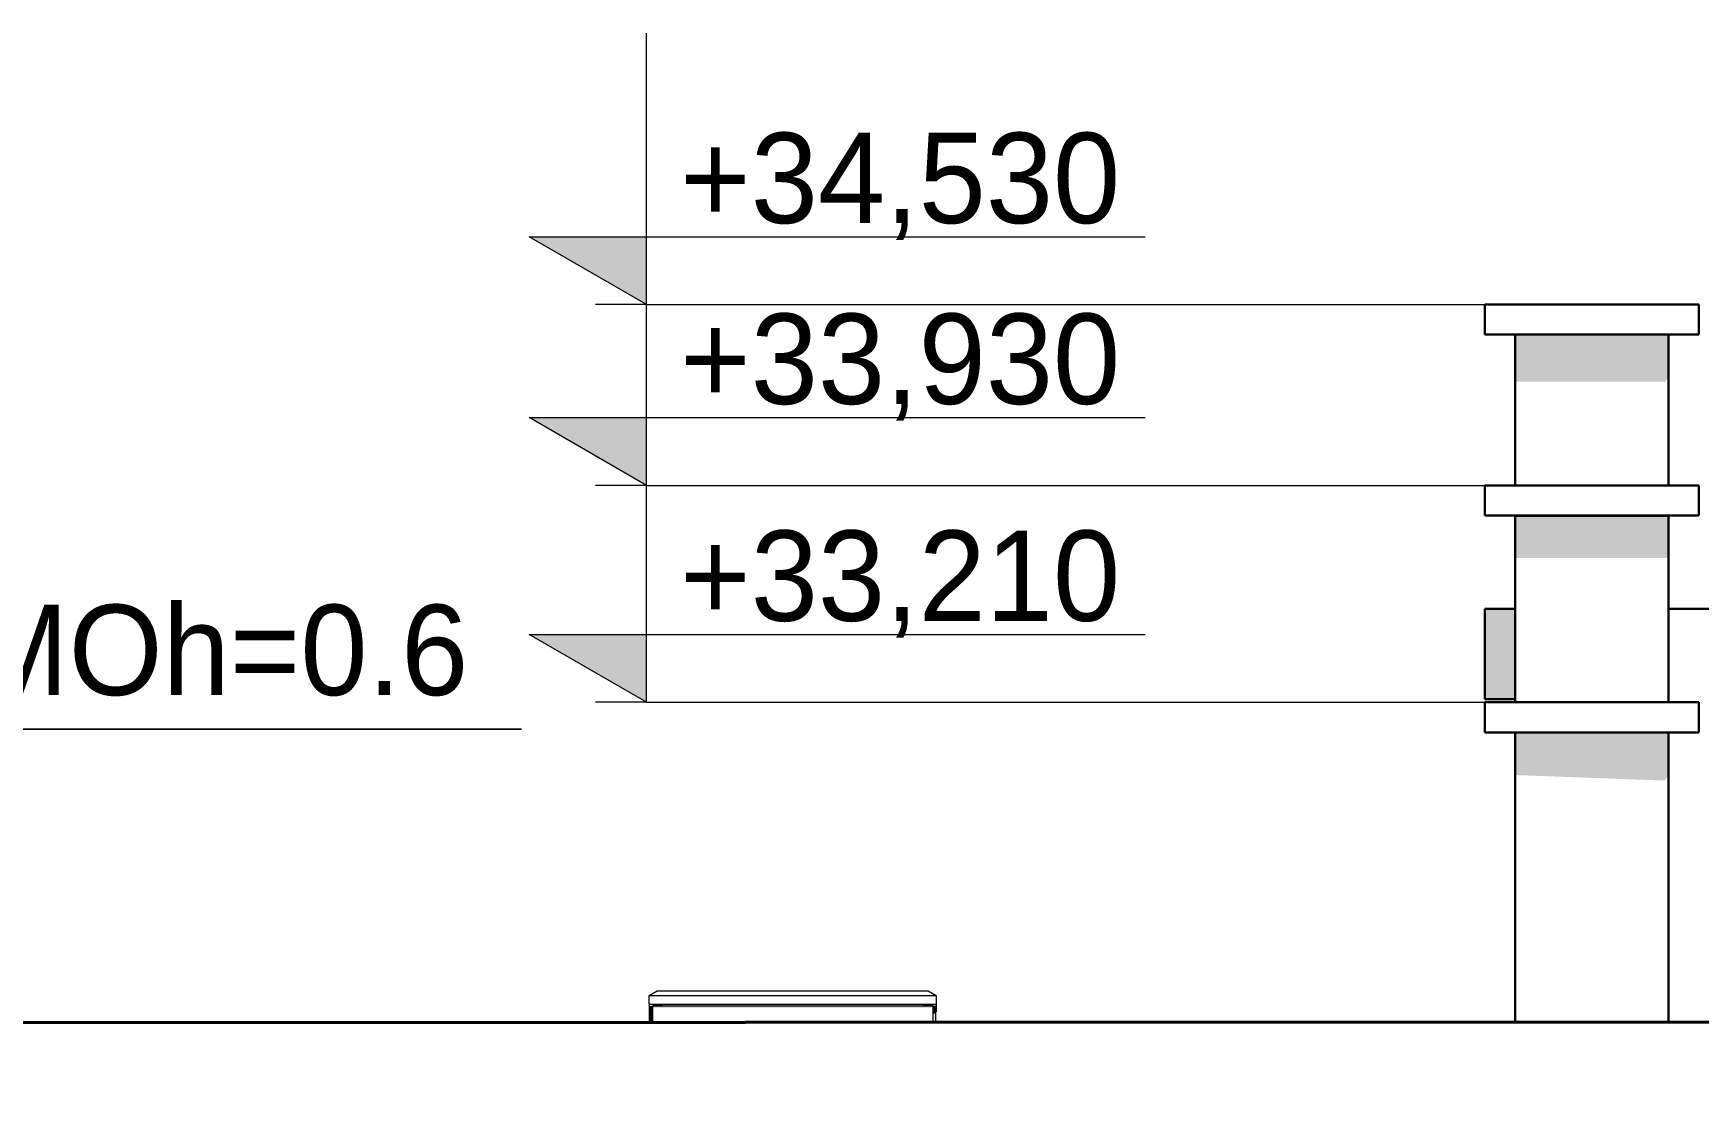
# Model space of a CAD drawing. Extents: x -73780 to 132552, y -11647 to 36957.
# Drawn here: x -65534 to -60003, y 31878 to 35430 of the extents above; entities that cross this region are included whole.
import ezdxf
from ezdxf.enums import TextEntityAlignment as Align

# ---------------------------------------------------------------- set-up
doc = ezdxf.new("R2010")
doc.units = 0
doc.header["$MEASUREMENT"] = 0
for name, color, linetype, lineweight in [('0_Ном_пера__1', 7, 'Continuous', 13), ('0_Ном_пера__120', 7, 'Continuous', 13), ('Крыши_Ном_пера__21', 7, 'Continuous', 20), ('Крыши_Ном_пера__61', 7, 'Continuous', 40), ('Крыши_Ном_пера__7', 7, 'Continuous', 5), ('Перекрытия_Ном_пера__41', 7, 'Continuous', 30), ('Перекрытия_Ном_пера__7', 7, 'Continuous', 5), ('Стены наружные_Ном_пера__41', 7, 'Continuous', 30), ('Стены наружные_Ном_пера__7', 7, 'Continuous', 5)]:
    doc.layers.add(name, color=color, linetype=linetype, lineweight=lineweight)
doc.layers.add('0_Ном_пера__98', color=7, linetype='Continuous', lineweight=13, true_color=0x001f3e)
for name, color, linetype in [('Крыши', 7, 'Continuous'), ('Перекрытия', 7, 'Continuous'), ('Стены наружные', 7, 'Continuous')]:
    doc.layers.add(name, color=color, linetype=linetype)
doc.styles.add('СГЕНЕРИР_СТИЛЬ_1', font='GOTHIC.TTF')
doc.styles.add('СГЕНЕРИР_СТИЛЬ_3', font='GOTHIC.TTF')

# ---------------------------------------------------------------- blocks, each defined once
blk = doc.blocks.new('Элемент разреза_284', base_point=(-87179.4, 0))
at = {"layer": 'Крыши_Ном_пера__7', "linetype": 'Continuous'}
for points in [[(-63487.1, 32200.4), (-63487.1, 32147.7), (-63477.1, 32147.7), (-63477.1, 32201.3), (-63463.6, 32201.3), (-63463.6, 32203.2)], [(-63477.1, 32201.3), (-63477.1, 32107.3)], [(-63477.1, 32201.3), (-63477.1, 32196.3), (-62547.1, 32196.3), (-62547.1, 32201.3)], [(-63474.1, 32208.2), (-63474.1, 32201.9), (-63463.6, 32203.2), (-63463.6, 32201.3), (-63449.5, 32201.3), (-63447.1, 32203.8), (-63447.1, 32208.2)], [(-62577.1, 32208.2), (-63447.1, 32208.2), (-63447.1, 32201.3), (-62577.1, 32201.3)], [(-62577.1, 32208.2), (-62577.1, 32205.8), (-62569.4, 32201.3), (-62560.5, 32201.3), (-62560.5, 32203.2), (-62550.1, 32201.9), (-62550.1, 32208.2)], [(-62538.9, 32200.6), (-62560.5, 32203.2), (-62560.5, 32201.3), (-62547.1, 32201.3), (-62547.1, 32174.5), (-62538.9, 32177.5)], [(-62547.1, 32107.3), (-62547.1, 32201.3)]]:
    blk.add_hatch(color=256, dxfattribs=at).paths.add_polyline_path(points, flags=0)
at = {"layer": 'Крыши_Ном_пера__21', "linetype": 'Continuous'}
for p, q in [((-63489.1, 32236.4), (-63462.1, 32252.6)), ((-63462.1, 32252.6), (-62562.1, 32252.6)), ((-62562.1, 32252.6), (-62535.1, 32236.4)), ((-63489.1, 32208.2), (-63489.1, 32236.4)), ((-63489.1, 32236.4), (-62535.1, 32236.4)), ((-63489.1, 32208.2), (-63489.1, 32182.9)), ((-63489.1, 32208.2), (-62535.1, 32208.2)), ((-63487.1, 32200.4), (-63463.6, 32203.2)), ((-63487.1, 32147.7), (-63487.1, 32200.4)), ((-63477.1, 32201.3), (-63477.1, 32147.7)), ((-62547.1, 32201.3), (-63477.1, 32201.3)), ((-63474.1, 32206.7), (-63474.1, 32208.2)), ((-63474.1, 32206.7), (-63474.1, 32201.9)), ((-63463.6, 32203.2), (-63463.6, 32208.2)), ((-63463.6, 32203.2), (-63463.6, 32201.3)), ((-63447.1, 32208.2), (-63447.1, 32201.3)), ((-62577.1, 32208.2), (-62577.1, 32201.3)), ((-62560.5, 32203.2), (-62560.5, 32208.2)), ((-62537.1, 32200.4), (-62560.5, 32203.2)), ((-62560.5, 32203.2), (-62560.5, 32201.3)), ((-62550.1, 32206.7), (-62550.1, 32208.2)), ((-62550.1, 32206.7), (-62550.1, 32201.9)), ((-62547.1, 32201.3), (-62547.1, 32148.1)), ((-62537.1, 32148.1), (-62537.1, 32200.4)), ((-62535.1, 32236.4), (-62535.1, 32208.2)), ((-62535.1, 32208.2), (-62535.1, 32182.9))]:
    blk.add_line(p, q, dxfattribs=at)
blk = doc.blocks.new('Элемент разреза_12', base_point=(-87179.4, 0))
at = {"layer": 'Перекрытия_Ном_пера__7', "linetype": 'Continuous'}
blk.add_hatch(color=256, dxfattribs=at).paths.add_polyline_path([(-60712.7, 33520), (-60712.7, 33220), (-60612.7, 33220), (-60612.7, 33520)], flags=0)
at = {"layer": 'Перекрытия_Ном_пера__41', "linetype": 'Continuous'}
for p, q in [((-60712.7, 33520), (-60612.7, 33520)), ((-60712.7, 33220), (-60712.7, 33520)), ((-60102.7, 33520), (-57172.7, 33520)), ((-60712.7, 33220), (-60612.7, 33220))]:
    blk.add_line(p, q, dxfattribs=at)
blk = doc.blocks.new('Элемент разреза_17', base_point=(-87179.4, 0))
at = {"layer": 'Перекрытия_Ном_пера__41', "linetype": 'Continuous'}
for p, q in [((-60713, 33210), (-60002.9, 33210)), ((-60713, 33110), (-60713, 33210)), ((-60002.9, 33110), (-60002.9, 33210)), ((-60713, 33110), (-60002.9, 33110))]:
    blk.add_line(p, q, dxfattribs=at)
blk = doc.blocks.new('Элемент разреза_18', base_point=(-87179.4, 0))
at = {"layer": 'Перекрытия_Ном_пера__41', "linetype": 'Continuous'}
for p, q in [((-60712.7, 33929.9), (-60002.9, 33929.9)), ((-60712.7, 33829.9), (-60712.7, 33929.9)), ((-60002.9, 33829.9), (-60002.9, 33929.9)), ((-60712.7, 33829.9), (-60002.9, 33829.9))]:
    blk.add_line(p, q, dxfattribs=at)
blk = doc.blocks.new('Элемент разреза_19', base_point=(-87179.4, 0))
at = {"layer": 'Перекрытия_Ном_пера__41', "linetype": 'Continuous'}
for p, q in [((-60712.7, 34530), (-60002.9, 34530)), ((-60712.7, 34430), (-60712.7, 34530)), ((-60002.9, 34430), (-60002.9, 34530)), ((-60712.7, 34430), (-60002.9, 34430))]:
    blk.add_line(p, q, dxfattribs=at)
blk = doc.blocks.new('Элемент разреза_69', base_point=(-87179.4, 0))
at = {"layer": 'Крыши_Ном_пера__7', "linetype": 'Continuous'}
blk.add_hatch(color=256, dxfattribs=at).paths.add_polyline_path([(-63169, 32147.7), (-63169.4, 32147.5), (-63169, 32147.3), (-63169, 32147.7)], flags=0)
at = {"layer": 'Крыши_Ном_пера__61', "linetype": 'Continuous'}
blk.add_line((-63169, 32147.7), (-66548.4, 32147.7), dxfattribs=at)
blk = doc.blocks.new('Элемент разреза_73', base_point=(-87179.4, 0))
at = {"layer": 'Крыши_Ном_пера__7', "linetype": 'Continuous'}
for points in [[(-59916.7, 32147.3), (-63169, 32147.3)], [(-59916.7, 32148.1), (-59916.7, 32147.3), (-59621.8, 32147.3), (-59621.8, 32148.1)]]:
    blk.add_hatch(color=256, dxfattribs=at).paths.add_polyline_path(points, flags=0)
at = {"layer": 'Крыши_Ном_пера__61', "linetype": 'Continuous'}
for p, q in [((-63169, 32148.1), (-63169, 32147.3)), ((-59621.8, 32148.1), (-63169, 32148.1)), ((-59621.8, 32148.1), (-59621.8, 32147.3))]:
    blk.add_line(p, q, dxfattribs=at)
blk = doc.blocks.new('Элемент разреза_89', base_point=(-87179.4, 0))
at = {"layer": 'Стены наружные_Ном_пера__7', "linetype": 'Continuous'}
for points in [[(-60612.7, 34274.4), (-60112.9, 34274.4), (-60102.7, 34288.9), (-60102.7, 34430), (-60612.7, 34430)], [(-60612.7, 33829.9), (-60612.7, 33828.9), (-60102.7, 33828.9), (-60102.7, 33829.9)]]:
    blk.add_hatch(color=256, dxfattribs=at).paths.add_polyline_path(points, flags=0)
at = {"layer": 'Стены наружные_Ном_пера__41', "linetype": 'Continuous'}
for p, q in [((-60612.7, 34430), (-60612.7, 33929.9)), ((-60102.7, 34430), (-60102.7, 33929.9)), ((-60612.7, 33829.9), (-60612.7, 33828.9)), ((-60102.7, 33829.9), (-60102.7, 33828.9))]:
    blk.add_line(p, q, dxfattribs=at)
blk = doc.blocks.new('Элемент разреза_111', base_point=(-87179.4, 0))
at = {"layer": 'Стены наружные_Ном_пера__7', "linetype": 'Continuous'}
blk.add_hatch(color=256, dxfattribs=at).paths.add_polyline_path([(-60612.7, 33828.9), (-60612.7, 33688.5), (-60102.9, 33688.5), (-60102.7, 33688.8), (-60102.7, 33828.9)], flags=0)
at = {"layer": 'Стены наружные_Ном_пера__41', "linetype": 'Continuous'}
for p, q in [((-60612.7, 33210), (-60612.7, 33828.9)), ((-60102.7, 33828.9), (-60612.7, 33828.9)), ((-60102.7, 33210), (-60102.7, 33828.9))]:
    blk.add_line(p, q, dxfattribs=at)
blk = doc.blocks.new('Элемент разреза_116', base_point=(-87179.4, 0))
at = {"layer": 'Стены наружные_Ном_пера__7', "linetype": 'Continuous'}
blk.add_hatch(color=256, dxfattribs=at).paths.add_polyline_path([(-60102.7, 33110), (-60612.7, 33110), (-60612.7, 32968.4), (-60116, 32950.1), (-60102.7, 32968.9)], flags=0)
at = {"layer": 'Стены наружные_Ном_пера__41', "linetype": 'Continuous'}
for p, q in [((-60612.7, 32148.1), (-60612.7, 33110)), ((-60102.7, 32148.1), (-60102.7, 33110))]:
    blk.add_line(p, q, dxfattribs=at)
blk = doc.blocks.new('Линейный размер_9', base_point=(-63498, 33210))
at = {"layer": '0_Ном_пера__98', "linetype": 'Continuous'}
for points in [[(-63498, 34530), (-63887.3, 34755), (-63498, 34755)], [(-63498, 33929.9), (-63887.3, 34154.9), (-63498, 34154.9)], [(-63498, 33210), (-63887.3, 33435), (-63498, 33435)]]:
    blk.add_hatch(color=256, dxfattribs=at).paths.add_polyline_path(points, flags=0)
for p, q in [((-63498, 34530), (-63498, 35430)), ((-63498, 33929.9), (-63498, 34829.9)), ((-63498, 34530), (-63887.3, 34755)), ((-63887.3, 34755), (-63498, 34755)), ((-63498, 34755), (-61841.1, 34755)), ((-63498, 34530), (-63666.8, 34530)), ((-63498, 34530), (-60712.7, 34530)), ((-63498, 33929.9), (-63887.3, 34154.9)), ((-63887.3, 34154.9), (-63498, 34154.9)), ((-63498, 34154.9), (-61841.1, 34154.9)), ((-63498, 33210), (-63498, 34110)), ((-63498, 33929.9), (-63666.8, 33929.9)), ((-63498, 33929.9), (-60712.7, 33929.9)), ((-63498, 33210), (-63887.3, 33435)), ((-63887.3, 33435), (-63498, 33435)), ((-63498, 33435), (-61841.1, 33435)), ((-63498, 33210), (-63666.8, 33210)), ((-63498, 33210), (-60713, 33210))]:
    blk.add_line(p, q, dxfattribs=at)
at = {"layer": '0_Ном_пера__98', "char_height": 300, "attachment_point": 1, "style": 'СГЕНЕРИР_СТИЛЬ_1'}
for s, insert in [('{+34,530}', (-63385.5, 35100)), ('{+33,930}', (-63385.5, 34499.9)), ('{+33,210}', (-63385.5, 33780))]:
    blk.add_mtext(s, dxfattribs=dict(at, insert=insert))
blk = doc.blocks.new('Выносная надпись_3', base_point=(-66028.6, 30183.1))
at = {"layer": '0_Ном_пера__120', "linetype": 'Continuous'}
blk.add_hatch(color=256, dxfattribs=at).paths.add_polyline_path([(-65976.1, 30183.1), (-65980.1, 30203.2), (-65991.5, 30220.2), (-66008.5, 30231.6), (-66028.6, 30235.6), (-66048.7, 30231.6), (-66065.8, 30220.2), (-66077.1, 30203.2), (-66081.1, 30183.1), (-66077.1, 30163), (-66065.8, 30146), (-66048.7, 30134.6), (-66028.6, 30130.6), (-66008.5, 30134.6), (-65991.5, 30146), (-65980.1, 30163)], flags=0)
for p, q in [((-66028.6, 30235.6), (-66028.6, 33121)), ((-66028.6, 33121), (-65750.7, 33121)), ((-65750.7, 33121), (-63912.5, 33121)), ((-63912.5, 33121), (-65750.7, 33121))]:
    blk.add_line(p, q, dxfattribs=at)
blk.add_circle((-66028.6, 30183.1), 52.5, dxfattribs=at)
at = {"layer": '0_Ном_пера__1', "style": 'СГЕНЕРИР_СТИЛЬ_3'}
blk.add_attdef('txt1', text='', height=300, dxfattribs=at).set_placement((-65750.7, 33143.7), align=Align.BOTTOM_LEFT)

msp = doc.modelspace()

# ---------------------------------------------------------------- block references
at = {"linetype": 'Continuous'}
msp.add_blockref('Линейный размер_9', (-63498, 33210), dxfattribs=at)
ref = msp.add_blockref('Выносная надпись_3', (-66028.6, 30183.1), dxfattribs=at)
ref.add_attrib('txt1', 'МОh=0.6', dxfattribs={"layer": '0_Ном_пера__1', "color": 7, "linetype": 'Continuous', "height": 300, "style": 'СГЕНЕРИР_СТИЛЬ_3'}).set_placement((-65750.7, 33143.7), align=Align.BOTTOM_LEFT)
at = {"layer": 'Крыши'}
for name in ['Элемент разреза_69', 'Элемент разреза_284', 'Элемент разреза_73']:
    msp.add_blockref(name, (-87179.4, 0), dxfattribs=at)
at = {"layer": 'Перекрытия'}
for name in ['Элемент разреза_19', 'Элемент разреза_18', 'Элемент разреза_12', 'Элемент разреза_17']:
    msp.add_blockref(name, (-87179.4, 0), dxfattribs=at)
at = {"layer": 'Стены наружные'}
for name in ['Элемент разреза_89', 'Элемент разреза_111', 'Элемент разреза_116']:
    msp.add_blockref(name, (-87179.4, 0), dxfattribs=at)

doc.saveas('drawing.dxf')
